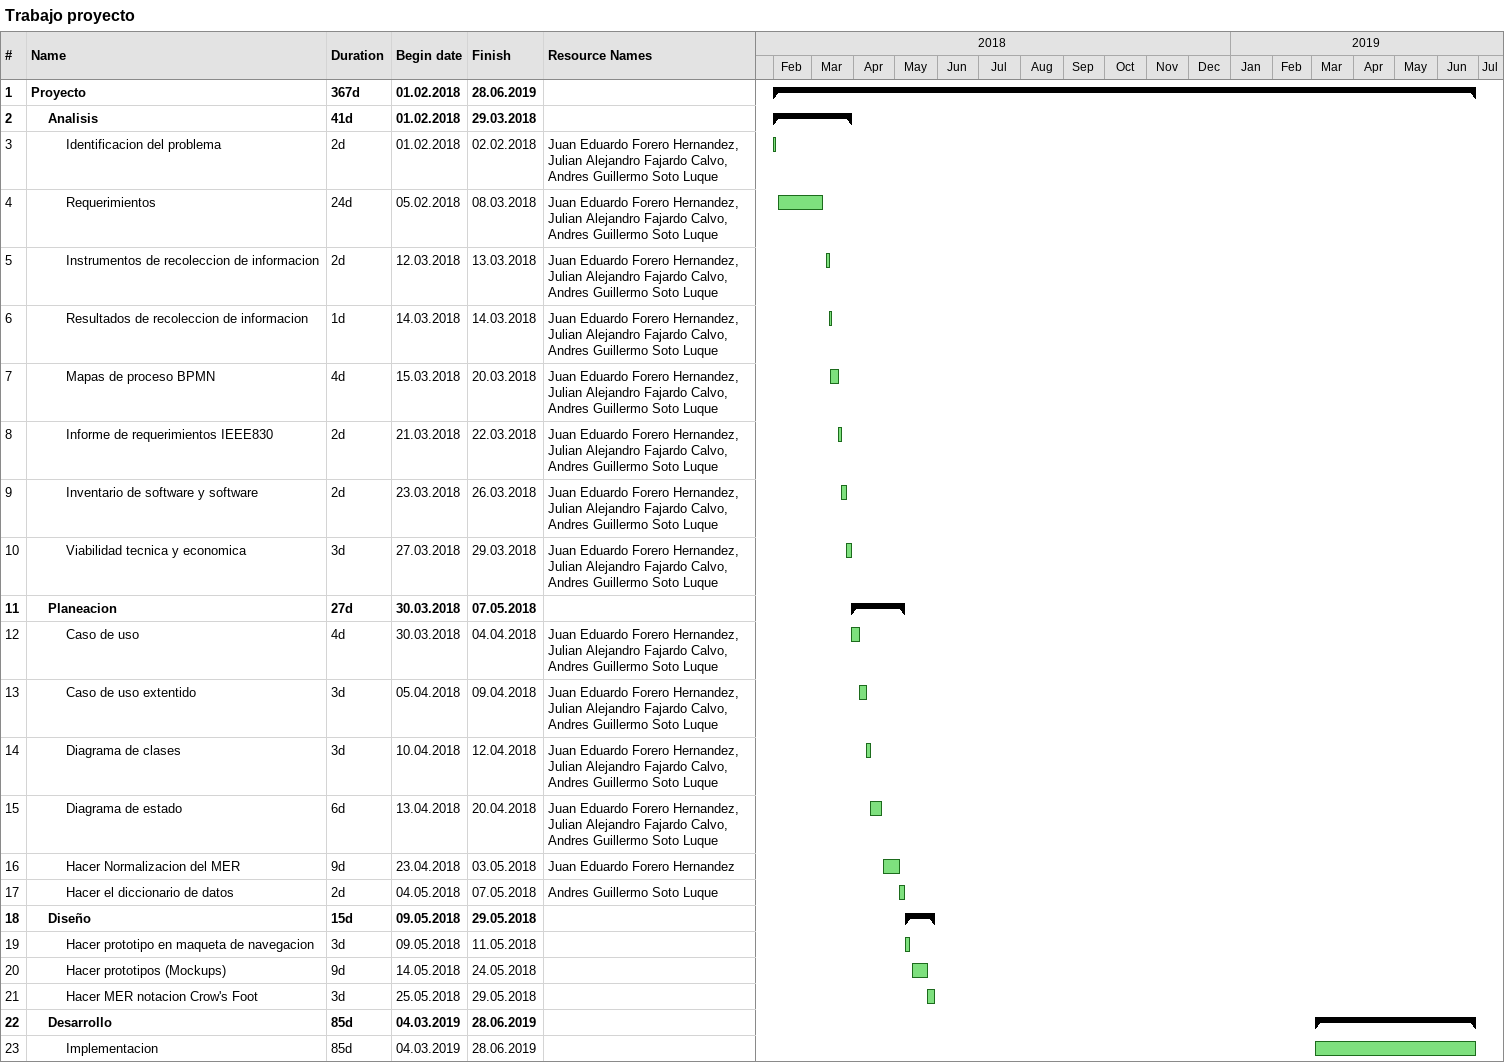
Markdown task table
Trabajo proyecto

| ID | Level | Task | Duration | Start | Finish | Resources |
|---|---|---|---|---|---|---|
| 1 | 1 | **Proyecto** | 367d | 2018-02-01 | 2019-06-28 |  |
| 2 | 2 | **Analisis** | 41d | 2018-02-01 | 2018-03-29 |  |
| 3 | 3 | Identificacion del problema | 2d | 2018-02-01 | 2018-02-02 | Juan Eduardo Forero Hernandez, Julian Alejandro Fajardo Calvo, Andres Guillermo Soto Luque |
| 4 | 3 | Requerimientos | 24d | 2018-02-05 | 2018-03-08 | Juan Eduardo Forero Hernandez, Julian Alejandro Fajardo Calvo, Andres Guillermo Soto Luque |
| 5 | 3 | Instrumentos de recoleccion de informacion | 2d | 2018-03-12 | 2018-03-13 | Juan Eduardo Forero Hernandez, Julian Alejandro Fajardo Calvo, Andres Guillermo Soto Luque |
| 6 | 3 | Resultados de recoleccion de informacion | 1d | 2018-03-14 | 2018-03-14 | Juan Eduardo Forero Hernandez, Julian Alejandro Fajardo Calvo, Andres Guillermo Soto Luque |
| 7 | 3 | Mapas de proceso BPMN | 4d | 2018-03-15 | 2018-03-20 | Juan Eduardo Forero Hernandez, Julian Alejandro Fajardo Calvo, Andres Guillermo Soto Luque |
| 8 | 3 | Informe de requerimientos IEEE830 | 2d | 2018-03-21 | 2018-03-22 | Juan Eduardo Forero Hernandez, Julian Alejandro Fajardo Calvo, Andres Guillermo Soto Luque |
| 9 | 3 | Inventario de software y software | 2d | 2018-03-23 | 2018-03-26 | Juan Eduardo Forero Hernandez, Julian Alejandro Fajardo Calvo, Andres Guillermo Soto Luque |
| 10 | 3 | Viabilidad tecnica y economica | 3d | 2018-03-27 | 2018-03-29 | Juan Eduardo Forero Hernandez, Julian Alejandro Fajardo Calvo, Andres Guillermo Soto Luque |
| 11 | 2 | **Planeacion** | 27d | 2018-03-30 | 2018-05-07 |  |
| 12 | 3 | Caso de uso | 4d | 2018-03-30 | 2018-04-04 | Juan Eduardo Forero Hernandez, Julian Alejandro Fajardo Calvo, Andres Guillermo Soto Luque |
| 13 | 3 | Caso de uso extentido | 3d | 2018-04-05 | 2018-04-09 | Juan Eduardo Forero Hernandez, Julian Alejandro Fajardo Calvo, Andres Guillermo Soto Luque |
| 14 | 3 | Diagrama de clases | 3d | 2018-04-10 | 2018-04-12 | Juan Eduardo Forero Hernandez, Julian Alejandro Fajardo Calvo, Andres Guillermo Soto Luque |
| 15 | 3 | Diagrama de estado | 6d | 2018-04-13 | 2018-04-20 | Juan Eduardo Forero Hernandez, Julian Alejandro Fajardo Calvo, Andres Guillermo Soto Luque |
| 16 | 3 | Hacer Normalizacion del MER | 9d | 2018-04-23 | 2018-05-03 | Juan Eduardo Forero Hernandez |
| 17 | 3 | Hacer el diccionario de datos | 2d | 2018-05-04 | 2018-05-07 | Andres Guillermo Soto Luque |
| 18 | 2 | **Diseño** | 15d | 2018-05-09 | 2018-05-29 |  |
| 19 | 3 | Hacer prototipo en maqueta de navegacion | 3d | 2018-05-09 | 2018-05-11 |  |
| 20 | 3 | Hacer prototipos (Mockups) | 9d | 2018-05-14 | 2018-05-24 |  |
| 21 | 3 | Hacer MER notacion Crow's Foot | 3d | 2018-05-25 | 2018-05-29 |  |
| 22 | 2 | **Desarrollo** | 85d | 2019-03-04 | 2019-06-28 |  |
| 23 | 3 | Implementacion | 85d | 2019-03-04 | 2019-06-28 |  |
